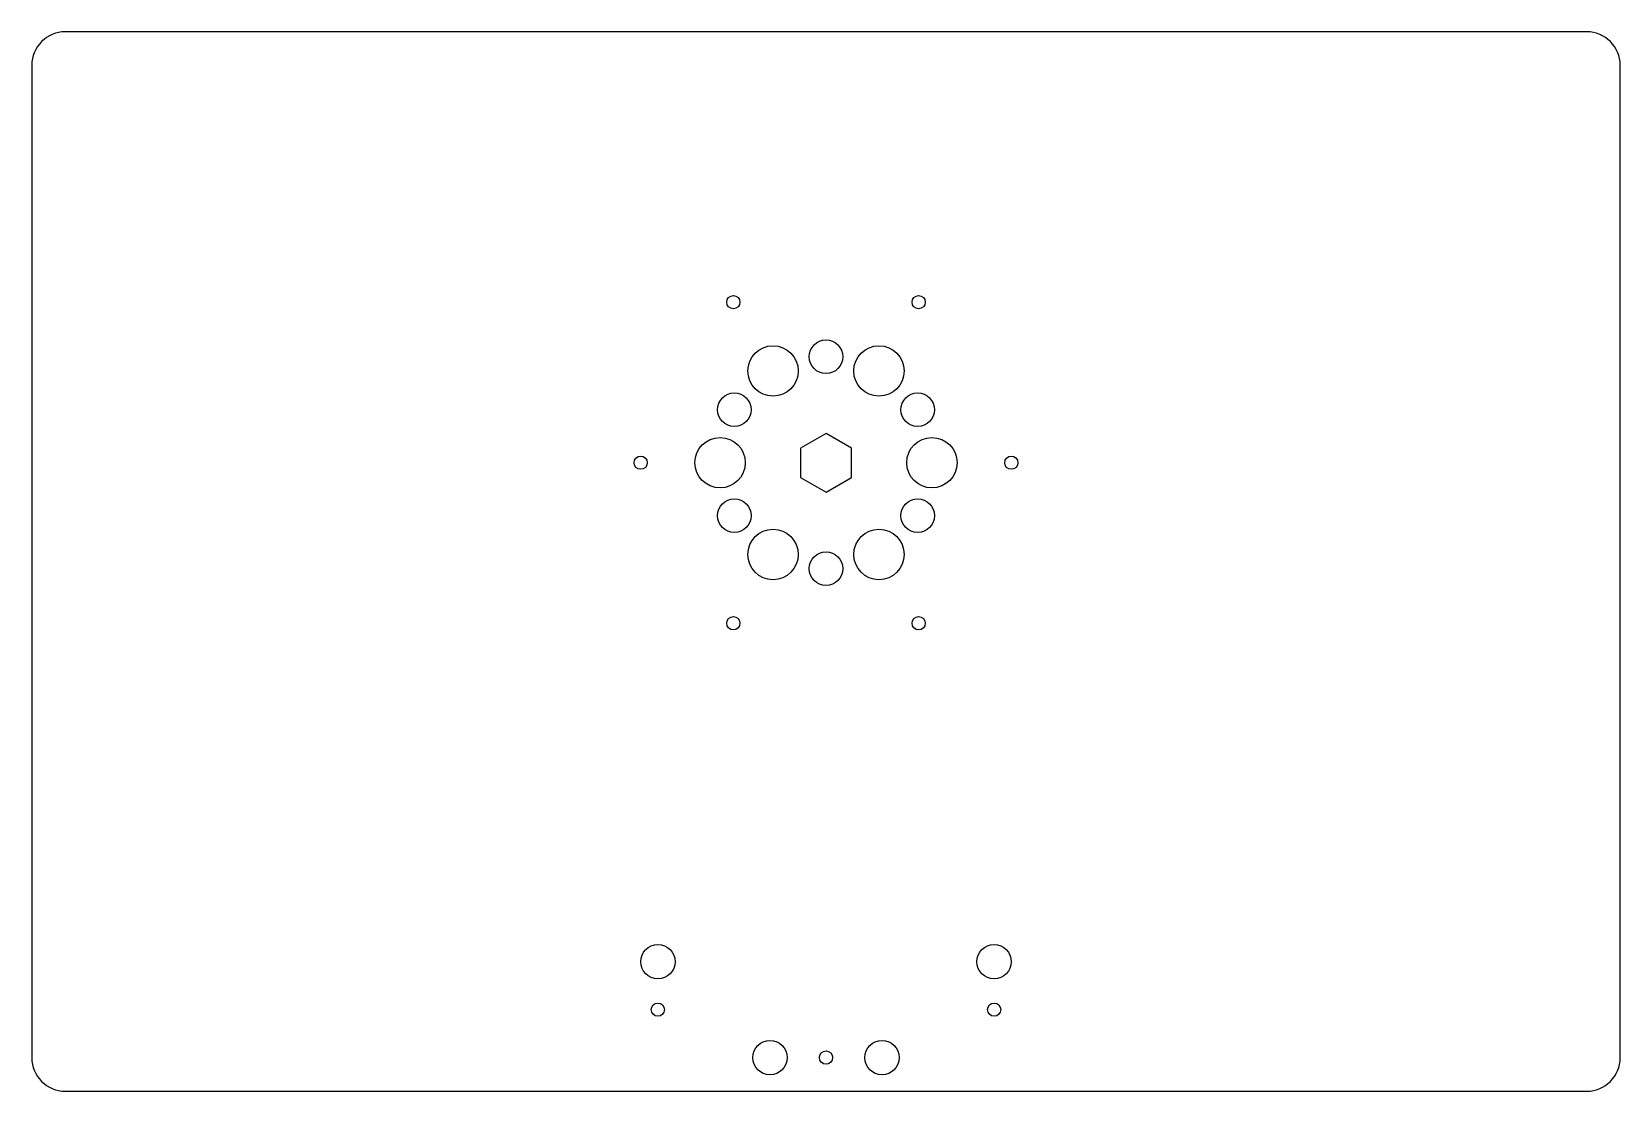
# Model space of a CAD drawing. Header units: millimetres. Extents: x 0 to 300, y 0 to 200.
import ezdxf

# ---------------------------------------------------------------- set-up
doc = ezdxf.new("R2010")
doc.units = ezdxf.units.MM

msp = doc.modelspace()

# ---------------------------------------------------------------- linework, layer by layer
at = {"color": 7, "linetype": 'Continuous', "lineweight": 25}
for p, q in [((293.65, 200), (6.35, 200)), ((0, 193.65), (0, 6.35)), ((300, 6.35), (300, 193.65)), ((150, 124.19), (145.2, 121.42)), ((154.8, 121.42), (150, 124.19)), ((145.2, 121.42), (145.2, 115.88)), ((154.8, 115.88), (154.8, 121.42)), ((145.2, 115.88), (150, 113.11)), ((150, 113.11), (154.8, 115.88)), ((6.35, 0), (293.65, 0))]:
    msp.add_line(p, q, dxfattribs=at)
for centre, radius in [((132.5, 148.96), 1.25), ((167.5, 148.96), 1.25), ((150, 138.65), 3.17), ((140, 135.97), 4.76), ((160, 135.97), 4.76), ((132.68, 128.65), 3.17), ((167.32, 128.65), 3.17), ((130, 118.65), 4.76), ((170, 118.65), 4.76), ((115, 118.65), 1.25), ((185, 118.65), 1.25), ((132.68, 108.65), 3.17), ((167.32, 108.65), 3.17), ((140, 101.33), 4.76), ((160, 101.33), 4.76), ((150, 98.65), 3.17), ((132.5, 88.34), 1.25), ((167.5, 88.34), 1.25), ((118.25, 24.45), 3.25), ((181.75, 24.45), 3.25), ((118.25, 15.4), 1.25), ((181.75, 15.4), 1.25), ((139.42, 6.35), 3.25), ((160.58, 6.35), 3.25), ((150, 6.35), 1.25)]:
    msp.add_circle(centre, radius, dxfattribs=at)
for centre, start, end in [((6.35, 193.65), 90, 180), ((293.65, 193.65), 0, 90), ((6.35, 6.35), 180, 270), ((293.65, 6.35), 270, 0)]:
    msp.add_arc(centre, 6.35, start, end, dxfattribs=at)

doc.saveas('drawing.dxf')
